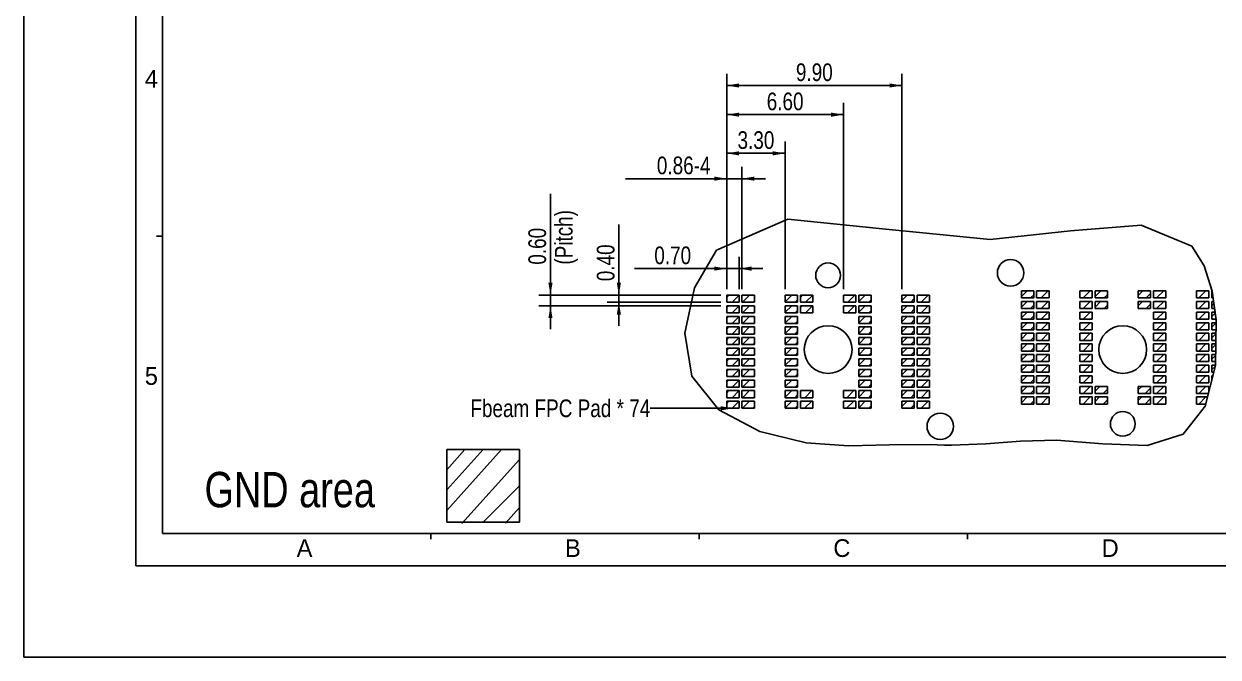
# Model space of a CAD drawing. Header units: millimetres. Extents: x 0 to 420, y 0 to 297.
# Drawn here: x 0 to 202.5, y 0 to 107.4 of the extents above; entities that cross this region are included whole.
import ezdxf

# ---------------------------------------------------------------- set-up
doc = ezdxf.new("R2010")
doc.units = ezdxf.units.MM
doc.header["$LTSCALE"] = 23.1
doc.layers.get('0').update_dxf_attribs({"linetype": 'CONTINUOUS'})
doc.layers.add('ASSEM_MEM', color=7, linetype='CONTINUOUS')
doc.layers.add('DETAIL', color=7, linetype='CONTINUOUS')
doc.styles.get("Standard").update_dxf_attribs({"font": 'txt', "width": 0.8})
doc.styles.add('TEXTSTYLE_2', font='txt')
doc.dimstyles.new('DIMSTYLE_2', dxfattribs={"dimtxt": 3, "dimasz": 2.1, "dimexe": 2, "dimexo": 1, "dimgap": 0.75, "dimtad": 1, "dimlfac": 0.333333, "dimzin": 0, "dimdsep": 46, "dimtxsty": 'STANDARD', "dimblk": '_FILLED', "dimblk1": '_FILLED', "dimblk2": '_FILLED', "dimcen": 0.09, "dimazin": 0, "dimtp": 0.01, "dimtm": 0.01, "dimtfac": 1, "dimtofl": 0, "dimtmove": 0, "dimatfit": 3, "dimldrblk": '_FILLED', "dimfxl": 1, "dimtolj": 1, "dimtzin": 0, "dimarcsym": 0})
doc.dimstyles.get("Standard").update_dxf_attribs({"dimtxt": 3, "dimasz": 2.1, "dimexe": 2, "dimexo": 1, "dimtad": 1, "dimzin": 0, "dimdsep": 46, "dimtxsty": 'STANDARD', "dimblk": '_FILLED', "dimblk1": '_FILLED', "dimblk2": '_FILLED', "dimcen": 0.09, "dimazin": 0, "dimtol": 1, "dimtp": 0.01, "dimtm": 0.01, "dimtfac": 1, "dimtofl": 0, "dimtmove": 0, "dimatfit": 3, "dimldrblk": '_FILLED', "dimfxl": 1, "dimtolj": 1, "dimtzin": 0, "dimarcsym": 0})

# ---------------------------------------------------------------- blocks, each defined once
blk = doc.blocks.new('_FILLED')
at = {"color": 0, "linetype": 'BYBLOCK'}
blk.add_solid([(0, 0), (-1, 0.167), (-1, -0.167)], dxfattribs=at)
blk = doc.blocks.new('*D6')
at = {"color": 2, "linetype": 'CONTINUOUS'}
for p, q in [((119.18, 62.42), (119.18, 67.92)), ((121.28, 62.42), (121.28, 67.92)), ((119.18, 65.92), (103.54, 65.92)), ((103.54, 65.92), (120.23, 65.92)), ((125.28, 65.92), (120.23, 65.92)), ((121.28, 65.92), (125.28, 65.92))]:
    blk.add_line(p, q, dxfattribs=at)
at = {"color": 2, "linetype": 'CONTINUOUS', "xscale": 2.1, "yscale": 2.1, "zscale": 2.1}
blk.add_blockref('_FILLED', (119.18, 65.92), dxfattribs=at)
at = {"color": 2, "linetype": 'CONTINUOUS', "xscale": 2.1, "yscale": 2.1, "zscale": 2.1, "rotation": 180}
blk.add_blockref('_FILLED', (121.28, 65.92), dxfattribs=at)
at = {"color": 2, "linetype": 'CONTINUOUS', "insert": (113.14, 69.67), "char_height": 3, "width": 9.6, "attachment_point": 3, "line_spacing_factor": 0.9}
blk.add_mtext('0.70', dxfattribs=at)
blk = doc.blocks.new('*D7')
at = {"color": 2, "linetype": 'CONTINUOUS'}
for p, q in [((100.89, 61.42), (100.89, 73.38)), ((100.89, 73.38), (100.89, 60.82)), ((118.18, 61.42), (98.89, 61.42)), ((100.89, 56.22), (100.89, 60.82)), ((118.18, 60.22), (98.89, 60.22)), ((100.89, 60.22), (100.89, 56.22))]:
    blk.add_line(p, q, dxfattribs=at)
at = {"color": 2, "linetype": 'CONTINUOUS', "xscale": 2.1, "yscale": 2.1, "zscale": 2.1}
for p, rotation in [((100.89, 61.42), 270), ((100.89, 60.22), 90)]:
    blk.add_blockref('_FILLED', p, dxfattribs=dict(at, rotation=rotation))
at = {"color": 2, "linetype": 'CONTINUOUS', "insert": (97.14, 63.78), "char_height": 3, "width": 9.6, "attachment_point": 1, "rotation": 90, "line_spacing_factor": 0.9}
blk.add_mtext('0.40', dxfattribs=at)
blk = doc.blocks.new('*D8')
at = {"color": 2, "linetype": 'CONTINUOUS'}
for p, q in [((89.29, 61.42), (89.29, 78.59)), ((89.29, 78.59), (89.29, 60.52)), ((118.18, 61.42), (87.29, 61.42)), ((118.18, 59.62), (87.29, 59.62)), ((89.29, 55.62), (89.29, 60.52)), ((89.29, 59.62), (89.29, 55.62))]:
    blk.add_line(p, q, dxfattribs=at)
at = {"color": 2, "linetype": 'CONTINUOUS', "xscale": 2.1, "yscale": 2.1, "zscale": 2.1}
for p, rotation in [((89.29, 61.42), 270), ((89.29, 59.62), 90)]:
    blk.add_blockref('_FILLED', p, dxfattribs=dict(at, rotation=rotation))
at = {"color": 2, "linetype": 'CONTINUOUS', "insert": (85.54, 66.59), "char_height": 3, "width": 16.8, "attachment_point": 1, "rotation": 90, "line_spacing_factor": 0.9}
blk.add_mtext('0.60 \\P(Pitch)', dxfattribs=at)
blk = doc.blocks.new('*D9')
at = {"color": 2, "linetype": 'CONTINUOUS'}
for p, q in [((119.18, 62.42), (119.18, 83.18)), ((121.76, 62.42), (121.76, 83.18)), ((119.18, 81.18), (102.03, 81.18)), ((102.03, 81.18), (120.47, 81.18)), ((125.76, 81.18), (120.47, 81.18)), ((121.76, 81.18), (125.76, 81.18))]:
    blk.add_line(p, q, dxfattribs=at)
at = {"color": 2, "linetype": 'CONTINUOUS', "xscale": 2.1, "yscale": 2.1, "zscale": 2.1}
blk.add_blockref('_FILLED', (119.18, 81.18), dxfattribs=at)
at = {"color": 2, "linetype": 'CONTINUOUS', "xscale": 2.1, "yscale": 2.1, "zscale": 2.1, "rotation": 180}
blk.add_blockref('_FILLED', (121.76, 81.18), dxfattribs=at)
at = {"color": 2, "linetype": 'CONTINUOUS', "insert": (116.43, 84.93), "char_height": 3, "width": 14.4, "attachment_point": 3, "line_spacing_factor": 0.9}
blk.add_mtext('0.86-4', dxfattribs=at)
blk = doc.blocks.new('*D10')
at = {"color": 2, "linetype": 'CONTINUOUS'}
for p, q in [((119.18, 62.42), (119.18, 87.48)), ((129.08, 62.42), (129.08, 87.48)), ((119.18, 85.48), (124.13, 85.48)), ((129.08, 85.48), (124.13, 85.48))]:
    blk.add_line(p, q, dxfattribs=at)
at = {"color": 2, "linetype": 'CONTINUOUS', "xscale": 2.1, "yscale": 2.1, "zscale": 2.1, "rotation": 180}
blk.add_blockref('_FILLED', (119.18, 85.48), dxfattribs=at)
at = {"color": 2, "linetype": 'CONTINUOUS', "xscale": 2.1, "yscale": 2.1, "zscale": 2.1}
blk.add_blockref('_FILLED', (129.08, 85.48), dxfattribs=at)
at = {"color": 2, "linetype": 'CONTINUOUS', "insert": (124.13, 89.23), "char_height": 3, "width": 9.6, "attachment_point": 2, "line_spacing_factor": 0.9}
blk.add_mtext('3.30', dxfattribs=at)
blk = doc.blocks.new('*D11')
at = {"color": 2, "linetype": 'CONTINUOUS'}
for p, q in [((119.18, 62.42), (119.18, 94.04)), ((138.98, 62.42), (138.98, 94.04)), ((119.18, 92.04), (129.08, 92.04)), ((138.98, 92.04), (129.08, 92.04))]:
    blk.add_line(p, q, dxfattribs=at)
at = {"color": 2, "linetype": 'CONTINUOUS', "xscale": 2.1, "yscale": 2.1, "zscale": 2.1, "rotation": 180}
blk.add_blockref('_FILLED', (119.18, 92.04), dxfattribs=at)
at = {"color": 2, "linetype": 'CONTINUOUS', "xscale": 2.1, "yscale": 2.1, "zscale": 2.1}
blk.add_blockref('_FILLED', (138.98, 92.04), dxfattribs=at)
at = {"color": 2, "linetype": 'CONTINUOUS', "insert": (129.08, 95.79), "char_height": 3, "width": 9.6, "attachment_point": 2, "line_spacing_factor": 0.9}
blk.add_mtext('6.60', dxfattribs=at)
blk = doc.blocks.new('*D12')
at = {"color": 2, "linetype": 'CONTINUOUS'}
for p, q in [((119.18, 62.42), (119.18, 98.99)), ((148.88, 62.42), (148.88, 98.99)), ((119.18, 96.99), (134.03, 96.99)), ((148.88, 96.99), (134.03, 96.99))]:
    blk.add_line(p, q, dxfattribs=at)
at = {"color": 2, "linetype": 'CONTINUOUS', "xscale": 2.1, "yscale": 2.1, "zscale": 2.1, "rotation": 180}
blk.add_blockref('_FILLED', (119.18, 96.99), dxfattribs=at)
at = {"color": 2, "linetype": 'CONTINUOUS', "xscale": 2.1, "yscale": 2.1, "zscale": 2.1}
blk.add_blockref('_FILLED', (148.88, 96.99), dxfattribs=at)
at = {"color": 2, "linetype": 'CONTINUOUS', "insert": (134.03, 100.74), "char_height": 3, "width": 9.6, "attachment_point": 2, "line_spacing_factor": 0.9}
blk.add_mtext('9.90', dxfattribs=at)

msp = doc.modelspace()

# ---------------------------------------------------------------- linework, layer by layer
at = {"color": 7, "linetype": 'CONTINUOUS'}
for p, q in [((0, 0), (0, 297)), ((117.429, 69.072), (129.536, 74.319)), ((129.536, 74.319), (145.617, 72.647)), ((177.452, 72.325), (189.446, 73.315)), ((189.446, 73.315), (198.059, 69.738)), ((145.617, 72.647), (163.864, 70.869)), ((163.864, 70.869), (177.452, 72.325)), ((113.725, 62.686), (117.429, 69.072)), ((198.059, 69.738), (200.12, 66.373)), ((200.12, 66.373), (201.475, 62.084)), ((112.07, 54.977), (113.725, 62.686)), ((201.475, 62.084), (202.183, 57.231)), ((202.183, 57.231), (202.065, 49.508)), ((113.238, 47.651), (112.07, 54.977)), ((202.065, 49.508), (200.293, 42.601)), ((117.825, 41.961), (113.238, 47.651)), ((200.293, 42.601), (196.595, 37.805)), ((124.782, 38.265), (117.825, 41.961)), ((132.664, 36.342), (124.782, 38.265)), ((168.978, 36.652), (163.119, 36.166)), ((175.107, 36.807), (168.978, 36.652)), ((182.954, 36.172), (175.107, 36.807)), ((196.595, 37.805), (190.477, 35.926)), ((139.828, 35.86), (132.664, 36.342)), ((146.761, 36.012), (139.828, 35.86)), ((153.686, 36.075), (146.761, 36.012)), ((154.884, 36.029), (153.686, 36.075)), ((156.083, 35.978), (154.884, 36.029)), ((157.278, 35.942), (156.083, 35.978)), ((163.119, 36.166), (157.278, 35.942)), ((190.477, 35.926), (182.954, 36.172)), ((0, 0), (420, 0))]:
    msp.add_line(p, q, dxfattribs=at)
at = {"color": 4, "linetype": 'CONTINUOUS'}
for p, q in [((19, 15.5), (19, 281.5)), ((23.5, 276), (23.5, 21)), ((23.5, 71.4), (22.5, 71.4)), ((396, 21), (23.5, 21)), ((69, 21), (69, 20)), ((114.5, 21), (114.5, 20)), ((160, 21), (160, 20)), ((401, 15.5), (19, 15.5))]:
    msp.add_line(p, q, dxfattribs=at)
at = {"layer": 'ASSEM_MEM', "color": 4, "linetype": 'CONTINUOUS'}
for p, q in [((119.181, 60.219), (119.181, 61.419)), ((119.181, 61.419), (121.281, 61.419)), ((121.281, 61.419), (121.281, 60.219)), ((121.761, 60.219), (121.761, 61.419)), ((121.761, 61.419), (123.861, 61.419)), ((123.861, 61.419), (123.861, 60.219)), ((129.081, 60.219), (129.081, 61.419)), ((129.081, 61.419), (131.181, 61.419)), ((131.181, 61.419), (131.181, 60.219)), ((131.661, 60.219), (131.661, 61.419)), ((131.661, 61.419), (133.761, 61.419)), ((133.761, 61.419), (133.761, 60.219)), ((138.981, 61.419), (138.981, 60.219)), ((141.081, 61.419), (138.981, 61.419)), ((141.081, 60.219), (141.081, 61.419)), ((141.561, 61.419), (141.561, 60.219)), ((143.661, 61.419), (141.561, 61.419)), ((143.661, 60.219), (143.661, 61.419)), ((148.881, 61.419), (148.881, 60.219)), ((150.981, 61.419), (148.881, 61.419)), ((150.981, 60.219), (150.981, 61.419)), ((151.461, 61.419), (151.461, 60.219)), ((153.561, 61.419), (151.461, 61.419)), ((153.561, 60.219), (153.561, 61.419)), ((171.246, 62.139), (169.146, 62.139)), ((169.146, 62.139), (169.146, 60.939)), ((169.146, 60.939), (171.246, 60.939)), ((171.246, 60.939), (171.246, 62.139)), ((173.826, 62.139), (171.726, 62.139)), ((171.726, 62.139), (171.726, 60.939)), ((171.726, 60.939), (173.826, 60.939)), ((173.826, 60.939), (173.826, 62.139)), ((181.146, 62.139), (179.046, 62.139)), ((179.046, 62.139), (179.046, 60.939)), ((179.046, 60.939), (181.146, 60.939)), ((181.146, 60.939), (181.146, 62.139)), ((183.726, 62.139), (181.626, 62.139)), ((181.626, 62.139), (181.626, 60.939)), ((181.626, 60.939), (183.726, 60.939)), ((183.726, 60.939), (183.726, 62.139)), ((188.946, 62.139), (191.046, 62.139)), ((188.946, 60.939), (188.946, 62.139)), ((191.046, 60.939), (188.946, 60.939)), ((191.046, 62.139), (191.046, 60.939)), ((191.526, 62.139), (193.626, 62.139)), ((191.526, 60.939), (191.526, 62.139)), ((193.626, 60.939), (191.526, 60.939)), ((193.626, 62.139), (193.626, 60.939)), ((198.846, 62.139), (200.946, 62.139)), ((198.846, 60.939), (198.846, 62.139)), ((200.946, 60.939), (198.846, 60.939)), ((200.946, 62.139), (200.946, 60.939)), ((201.426, 62.139), (201.458, 62.139)), ((201.426, 60.939), (201.426, 62.139)), ((201.642, 60.939), (201.426, 60.939)), ((121.281, 60.219), (119.181, 60.219)), ((119.181, 58.419), (119.181, 59.619)), ((119.181, 59.619), (121.281, 59.619)), ((121.281, 59.619), (121.281, 58.419)), ((123.861, 60.219), (121.761, 60.219)), ((121.761, 58.419), (121.761, 59.619)), ((121.761, 59.619), (123.861, 59.619)), ((123.861, 59.619), (123.861, 58.419)), ((131.181, 60.219), (129.081, 60.219)), ((129.081, 58.419), (129.081, 59.619)), ((129.081, 59.619), (131.181, 59.619)), ((131.181, 59.619), (131.181, 58.419)), ((133.761, 60.219), (131.661, 60.219)), ((131.661, 58.419), (131.661, 59.619)), ((131.661, 59.619), (133.761, 59.619)), ((133.761, 59.619), (133.761, 58.419)), ((138.981, 60.219), (141.081, 60.219)), ((138.981, 59.619), (138.981, 58.419)), ((141.081, 59.619), (138.981, 59.619)), ((141.081, 58.419), (141.081, 59.619)), ((141.561, 60.219), (143.661, 60.219)), ((141.561, 59.619), (141.561, 58.419)), ((143.661, 59.619), (141.561, 59.619)), ((143.661, 58.419), (143.661, 59.619)), ((148.881, 60.219), (150.981, 60.219)), ((148.881, 59.619), (148.881, 58.419)), ((150.981, 59.619), (148.881, 59.619)), ((150.981, 58.419), (150.981, 59.619)), ((151.461, 60.219), (153.561, 60.219)), ((151.461, 59.619), (151.461, 58.419)), ((153.561, 59.619), (151.461, 59.619)), ((153.561, 58.419), (153.561, 59.619)), ((171.246, 60.339), (169.146, 60.339)), ((169.146, 60.339), (169.146, 59.139)), ((169.146, 59.139), (171.246, 59.139)), ((171.246, 59.139), (171.246, 60.339)), ((173.826, 60.339), (171.726, 60.339)), ((171.726, 60.339), (171.726, 59.139)), ((171.726, 59.139), (173.826, 59.139)), ((173.826, 59.139), (173.826, 60.339)), ((181.146, 60.339), (179.046, 60.339)), ((179.046, 60.339), (179.046, 59.139)), ((179.046, 59.139), (181.146, 59.139)), ((181.146, 59.139), (181.146, 60.339)), ((183.726, 60.339), (181.626, 60.339)), ((181.626, 60.339), (181.626, 59.139)), ((181.626, 59.139), (183.726, 59.139)), ((183.726, 59.139), (183.726, 60.339)), ((188.946, 60.339), (191.046, 60.339)), ((188.946, 59.139), (188.946, 60.339)), ((191.046, 59.139), (188.946, 59.139)), ((191.046, 60.339), (191.046, 59.139)), ((191.526, 60.339), (193.626, 60.339)), ((191.526, 59.139), (191.526, 60.339)), ((193.626, 59.139), (191.526, 59.139)), ((193.626, 60.339), (193.626, 59.139)), ((198.846, 60.339), (200.946, 60.339)), ((198.846, 59.139), (198.846, 60.339)), ((200.946, 59.139), (198.846, 59.139)), ((200.946, 60.339), (200.946, 59.139)), ((201.426, 60.339), (201.73, 60.339)), ((201.426, 59.139), (201.426, 60.339)), ((201.905, 59.139), (201.426, 59.139)), ((121.281, 58.419), (119.181, 58.419)), ((119.181, 56.619), (119.181, 57.819)), ((119.181, 57.819), (121.281, 57.819)), ((121.281, 57.819), (121.281, 56.619)), ((123.861, 58.419), (121.761, 58.419)), ((121.761, 56.619), (121.761, 57.819)), ((121.761, 57.819), (123.861, 57.819)), ((123.861, 57.819), (123.861, 56.619)), ((131.181, 58.419), (129.081, 58.419)), ((129.081, 56.619), (129.081, 57.819)), ((129.081, 57.819), (131.181, 57.819)), ((131.181, 57.819), (131.181, 56.619)), ((133.761, 58.419), (131.661, 58.419)), ((138.981, 58.419), (141.081, 58.419)), ((141.561, 58.419), (143.661, 58.419)), ((141.561, 57.819), (141.561, 56.619)), ((143.661, 57.819), (141.561, 57.819)), ((143.661, 56.619), (143.661, 57.819)), ((148.881, 58.419), (150.981, 58.419)), ((148.881, 57.819), (148.881, 56.619)), ((150.981, 57.819), (148.881, 57.819)), ((150.981, 56.619), (150.981, 57.819)), ((151.461, 58.419), (153.561, 58.419)), ((151.461, 57.819), (151.461, 56.619)), ((153.561, 57.819), (151.461, 57.819)), ((153.561, 56.619), (153.561, 57.819)), ((171.246, 58.539), (169.146, 58.539)), ((169.146, 58.539), (169.146, 57.339)), ((169.146, 57.339), (171.246, 57.339)), ((171.246, 56.739), (169.146, 56.739)), ((169.146, 56.739), (169.146, 55.539)), ((171.246, 57.339), (171.246, 58.539)), ((171.246, 55.539), (171.246, 56.739)), ((173.826, 58.539), (171.726, 58.539)), ((171.726, 58.539), (171.726, 57.339)), ((171.726, 57.339), (173.826, 57.339)), ((173.826, 56.739), (171.726, 56.739)), ((171.726, 56.739), (171.726, 55.539)), ((173.826, 57.339), (173.826, 58.539)), ((173.826, 55.539), (173.826, 56.739)), ((181.146, 58.539), (179.046, 58.539)), ((179.046, 58.539), (179.046, 57.339)), ((179.046, 57.339), (181.146, 57.339)), ((181.146, 56.739), (179.046, 56.739)), ((179.046, 56.739), (179.046, 55.539)), ((181.146, 57.339), (181.146, 58.539)), ((181.146, 55.539), (181.146, 56.739)), ((191.526, 58.539), (193.626, 58.539)), ((191.526, 57.339), (191.526, 58.539)), ((193.626, 57.339), (191.526, 57.339)), ((191.526, 56.739), (193.626, 56.739)), ((191.526, 55.539), (191.526, 56.739)), ((193.626, 58.539), (193.626, 57.339)), ((193.626, 56.739), (193.626, 55.539)), ((198.846, 58.539), (200.946, 58.539)), ((198.846, 57.339), (198.846, 58.539)), ((200.946, 57.339), (198.846, 57.339)), ((198.846, 56.739), (200.946, 56.739)), ((198.846, 55.539), (198.846, 56.739)), ((200.946, 58.539), (200.946, 57.339)), ((200.946, 56.739), (200.946, 55.539)), ((201.426, 58.539), (201.992, 58.539)), ((201.426, 57.339), (201.426, 58.539)), ((202.167, 57.339), (201.426, 57.339)), ((201.426, 56.739), (202.176, 56.739)), ((201.426, 55.539), (201.426, 56.739)), ((121.281, 56.619), (119.181, 56.619)), ((119.181, 54.819), (119.181, 56.019)), ((119.181, 56.019), (121.281, 56.019)), ((121.281, 54.819), (119.181, 54.819)), ((121.281, 56.019), (121.281, 54.819)), ((123.861, 56.619), (121.761, 56.619)), ((121.761, 54.819), (121.761, 56.019)), ((121.761, 56.019), (123.861, 56.019)), ((123.861, 54.819), (121.761, 54.819)), ((123.861, 56.019), (123.861, 54.819)), ((131.181, 56.619), (129.081, 56.619)), ((129.081, 54.819), (129.081, 56.019)), ((129.081, 56.019), (131.181, 56.019)), ((131.181, 54.819), (129.081, 54.819)), ((131.181, 56.019), (131.181, 54.819)), ((141.561, 56.619), (143.661, 56.619)), ((141.561, 56.019), (141.561, 54.819)), ((143.661, 56.019), (141.561, 56.019)), ((141.561, 54.819), (143.661, 54.819)), ((143.661, 54.819), (143.661, 56.019)), ((148.881, 56.619), (150.981, 56.619)), ((148.881, 56.019), (148.881, 54.819)), ((150.981, 56.019), (148.881, 56.019)), ((148.881, 54.819), (150.981, 54.819)), ((150.981, 54.819), (150.981, 56.019)), ((151.461, 56.619), (153.561, 56.619)), ((151.461, 56.019), (151.461, 54.819)), ((153.561, 56.019), (151.461, 56.019)), ((151.461, 54.819), (153.561, 54.819)), ((153.561, 54.819), (153.561, 56.019)), ((169.146, 55.539), (171.246, 55.539)), ((171.246, 54.939), (169.146, 54.939)), ((169.146, 54.939), (169.146, 53.739)), ((171.246, 53.739), (171.246, 54.939)), ((171.726, 55.539), (173.826, 55.539)), ((173.826, 54.939), (171.726, 54.939)), ((171.726, 54.939), (171.726, 53.739)), ((173.826, 53.739), (173.826, 54.939)), ((179.046, 55.539), (181.146, 55.539)), ((181.146, 54.939), (179.046, 54.939)), ((179.046, 54.939), (179.046, 53.739)), ((181.146, 53.739), (181.146, 54.939)), ((193.626, 55.539), (191.526, 55.539)), ((191.526, 54.939), (193.626, 54.939)), ((191.526, 53.739), (191.526, 54.939)), ((193.626, 54.939), (193.626, 53.739)), ((200.946, 55.539), (198.846, 55.539)), ((198.846, 54.939), (200.946, 54.939)), ((198.846, 53.739), (198.846, 54.939)), ((200.946, 54.939), (200.946, 53.739)), ((202.157, 55.539), (201.426, 55.539)), ((201.426, 54.939), (202.148, 54.939)), ((201.426, 53.739), (201.426, 54.939)), ((119.181, 53.019), (119.181, 54.219)), ((119.181, 54.219), (121.281, 54.219)), ((121.281, 53.019), (119.181, 53.019)), ((121.281, 54.219), (121.281, 53.019)), ((121.761, 53.019), (121.761, 54.219)), ((121.761, 54.219), (123.861, 54.219)), ((123.861, 53.019), (121.761, 53.019)), ((123.861, 54.219), (123.861, 53.019)), ((129.081, 53.019), (129.081, 54.219)), ((129.081, 54.219), (131.181, 54.219)), ((131.181, 53.019), (129.081, 53.019)), ((131.181, 54.219), (131.181, 53.019)), ((141.561, 54.219), (141.561, 53.019)), ((143.661, 54.219), (141.561, 54.219)), ((141.561, 53.019), (143.661, 53.019)), ((143.661, 53.019), (143.661, 54.219)), ((148.881, 54.219), (148.881, 53.019)), ((150.981, 54.219), (148.881, 54.219)), ((148.881, 53.019), (150.981, 53.019)), ((150.981, 53.019), (150.981, 54.219)), ((151.461, 54.219), (151.461, 53.019)), ((153.561, 54.219), (151.461, 54.219)), ((151.461, 53.019), (153.561, 53.019)), ((153.561, 53.019), (153.561, 54.219)), ((169.146, 53.739), (171.246, 53.739)), ((171.246, 53.139), (169.146, 53.139)), ((169.146, 53.139), (169.146, 51.939)), ((171.246, 51.939), (171.246, 53.139)), ((171.726, 53.739), (173.826, 53.739)), ((173.826, 53.139), (171.726, 53.139)), ((171.726, 53.139), (171.726, 51.939)), ((173.826, 51.939), (173.826, 53.139)), ((179.046, 53.739), (181.146, 53.739)), ((181.146, 53.139), (179.046, 53.139)), ((179.046, 53.139), (179.046, 51.939)), ((181.146, 51.939), (181.146, 53.139)), ((193.626, 53.739), (191.526, 53.739)), ((191.526, 53.139), (193.626, 53.139)), ((191.526, 51.939), (191.526, 53.139)), ((193.626, 53.139), (193.626, 51.939)), ((200.946, 53.739), (198.846, 53.739)), ((198.846, 53.139), (200.946, 53.139)), ((198.846, 51.939), (198.846, 53.139)), ((200.946, 53.139), (200.946, 51.939)), ((202.13, 53.739), (201.426, 53.739)), ((201.426, 53.139), (202.121, 53.139)), ((201.426, 51.939), (201.426, 53.139)), ((119.181, 51.219), (119.181, 52.419)), ((119.181, 52.419), (121.281, 52.419)), ((121.281, 51.219), (119.181, 51.219)), ((121.281, 52.419), (121.281, 51.219)), ((121.761, 51.219), (121.761, 52.419)), ((121.761, 52.419), (123.861, 52.419)), ((123.861, 51.219), (121.761, 51.219)), ((123.861, 52.419), (123.861, 51.219)), ((129.081, 51.219), (129.081, 52.419)), ((129.081, 52.419), (131.181, 52.419)), ((131.181, 51.219), (129.081, 51.219)), ((131.181, 52.419), (131.181, 51.219)), ((141.561, 52.419), (141.561, 51.219)), ((143.661, 52.419), (141.561, 52.419)), ((141.561, 51.219), (143.661, 51.219)), ((143.661, 51.219), (143.661, 52.419)), ((148.881, 52.419), (148.881, 51.219)), ((150.981, 52.419), (148.881, 52.419)), ((148.881, 51.219), (150.981, 51.219)), ((150.981, 51.219), (150.981, 52.419)), ((151.461, 52.419), (151.461, 51.219)), ((153.561, 52.419), (151.461, 52.419)), ((151.461, 51.219), (153.561, 51.219)), ((153.561, 51.219), (153.561, 52.419)), ((169.146, 51.939), (171.246, 51.939)), ((171.246, 51.339), (169.146, 51.339)), ((169.146, 51.339), (169.146, 50.139)), ((171.246, 50.139), (171.246, 51.339)), ((171.726, 51.939), (173.826, 51.939)), ((173.826, 51.339), (171.726, 51.339)), ((171.726, 51.339), (171.726, 50.139)), ((173.826, 50.139), (173.826, 51.339)), ((179.046, 51.939), (181.146, 51.939)), ((181.146, 51.339), (179.046, 51.339)), ((179.046, 51.339), (179.046, 50.139)), ((181.146, 50.139), (181.146, 51.339)), ((193.626, 51.939), (191.526, 51.939)), ((191.526, 51.339), (193.626, 51.339)), ((191.526, 50.139), (191.526, 51.339)), ((193.626, 51.339), (193.626, 50.139)), ((200.946, 51.939), (198.846, 51.939)), ((198.846, 51.339), (200.946, 51.339)), ((198.846, 50.139), (198.846, 51.339)), ((200.946, 51.339), (200.946, 50.139)), ((202.103, 51.939), (201.426, 51.939)), ((201.426, 51.339), (202.093, 51.339)), ((201.426, 50.139), (201.426, 51.339)), ((119.181, 49.419), (119.181, 50.619)), ((119.181, 50.619), (121.281, 50.619)), ((121.281, 49.419), (119.181, 49.419)), ((119.181, 47.619), (119.181, 48.819)), ((119.181, 48.819), (121.281, 48.819)), ((121.281, 50.619), (121.281, 49.419)), ((121.281, 48.819), (121.281, 47.619)), ((121.761, 49.419), (121.761, 50.619)), ((121.761, 50.619), (123.861, 50.619)), ((123.861, 49.419), (121.761, 49.419)), ((121.761, 47.619), (121.761, 48.819)), ((121.761, 48.819), (123.861, 48.819)), ((123.861, 50.619), (123.861, 49.419)), ((123.861, 48.819), (123.861, 47.619)), ((129.081, 49.419), (129.081, 50.619)), ((129.081, 50.619), (131.181, 50.619)), ((131.181, 49.419), (129.081, 49.419)), ((129.081, 47.619), (129.081, 48.819)), ((129.081, 48.819), (131.181, 48.819)), ((131.181, 50.619), (131.181, 49.419)), ((131.181, 48.819), (131.181, 47.619)), ((141.561, 50.619), (141.561, 49.419)), ((143.661, 50.619), (141.561, 50.619)), ((141.561, 49.419), (143.661, 49.419)), ((141.561, 48.819), (141.561, 47.619)), ((143.661, 48.819), (141.561, 48.819)), ((143.661, 49.419), (143.661, 50.619)), ((143.661, 47.619), (143.661, 48.819)), ((148.881, 50.619), (148.881, 49.419)), ((150.981, 50.619), (148.881, 50.619)), ((148.881, 49.419), (150.981, 49.419)), ((148.881, 48.819), (148.881, 47.619)), ((150.981, 48.819), (148.881, 48.819)), ((150.981, 49.419), (150.981, 50.619)), ((150.981, 47.619), (150.981, 48.819)), ((151.461, 50.619), (151.461, 49.419)), ((153.561, 50.619), (151.461, 50.619)), ((151.461, 49.419), (153.561, 49.419)), ((153.561, 48.819), (151.461, 48.819)), ((151.461, 48.819), (151.461, 47.619)), ((153.561, 49.419), (153.561, 50.619)), ((153.561, 47.619), (153.561, 48.819)), ((169.146, 50.139), (171.246, 50.139)), ((171.246, 49.539), (169.146, 49.539)), ((169.146, 49.539), (169.146, 48.339)), ((171.246, 48.339), (171.246, 49.539)), ((171.726, 50.139), (173.826, 50.139)), ((173.826, 49.539), (171.726, 49.539)), ((171.726, 49.539), (171.726, 48.339)), ((173.826, 48.339), (173.826, 49.539)), ((179.046, 50.139), (181.146, 50.139)), ((181.146, 49.539), (179.046, 49.539)), ((179.046, 49.539), (179.046, 48.339)), ((181.146, 48.339), (181.146, 49.539)), ((193.626, 50.139), (191.526, 50.139)), ((191.526, 49.539), (193.626, 49.539)), ((191.526, 48.339), (191.526, 49.539)), ((193.626, 49.539), (193.626, 48.339)), ((200.946, 50.139), (198.846, 50.139)), ((198.846, 49.539), (200.946, 49.539)), ((198.846, 48.339), (198.846, 49.539)), ((200.946, 49.539), (200.946, 48.339)), ((202.075, 50.139), (201.426, 50.139)), ((201.426, 49.539), (202.065, 49.539)), ((201.426, 48.339), (201.426, 49.539)), ((121.281, 47.619), (119.181, 47.619)), ((119.181, 45.819), (119.181, 47.019)), ((119.181, 47.019), (121.281, 47.019)), ((121.281, 47.019), (121.281, 45.819)), ((123.861, 47.619), (121.761, 47.619)), ((121.761, 45.819), (121.761, 47.019)), ((121.761, 47.019), (123.861, 47.019)), ((123.861, 47.019), (123.861, 45.819)), ((131.181, 47.619), (129.081, 47.619)), ((129.081, 45.819), (129.081, 47.019)), ((129.081, 47.019), (131.181, 47.019)), ((131.181, 47.019), (131.181, 45.819)), ((141.561, 47.619), (143.661, 47.619)), ((141.561, 47.019), (141.561, 45.819)), ((143.661, 47.019), (141.561, 47.019)), ((143.661, 45.819), (143.661, 47.019)), ((148.881, 47.619), (150.981, 47.619)), ((148.881, 47.019), (148.881, 45.819)), ((150.981, 47.019), (148.881, 47.019)), ((150.981, 45.819), (150.981, 47.019)), ((151.461, 47.619), (153.561, 47.619)), ((153.561, 47.019), (151.461, 47.019)), ((151.461, 47.019), (151.461, 45.819)), ((153.561, 45.819), (153.561, 47.019)), ((169.146, 48.339), (171.246, 48.339)), ((171.246, 47.739), (169.146, 47.739)), ((169.146, 47.739), (169.146, 46.539)), ((171.246, 46.539), (171.246, 47.739)), ((171.726, 48.339), (173.826, 48.339)), ((173.826, 47.739), (171.726, 47.739)), ((171.726, 47.739), (171.726, 46.539)), ((173.826, 46.539), (173.826, 47.739)), ((179.046, 48.339), (181.146, 48.339)), ((181.146, 47.739), (179.046, 47.739)), ((179.046, 47.739), (179.046, 46.539)), ((181.146, 46.539), (181.146, 47.739)), ((193.626, 48.339), (191.526, 48.339)), ((191.526, 47.739), (193.626, 47.739)), ((191.526, 46.539), (191.526, 47.739)), ((193.626, 47.739), (193.626, 46.539)), ((200.946, 48.339), (198.846, 48.339)), ((198.846, 47.739), (200.946, 47.739)), ((198.846, 46.539), (198.846, 47.739)), ((200.946, 47.739), (200.946, 46.539)), ((201.765, 48.339), (201.426, 48.339)), ((201.426, 47.739), (201.611, 47.739)), ((201.426, 47.016), (201.426, 47.739)), ((121.281, 45.819), (119.181, 45.819)), ((119.181, 44.019), (119.181, 45.219)), ((119.181, 45.219), (121.281, 45.219)), ((121.281, 45.219), (121.281, 44.019)), ((123.861, 45.819), (121.761, 45.819)), ((121.761, 44.019), (121.761, 45.219)), ((121.761, 45.219), (123.861, 45.219)), ((123.861, 45.219), (123.861, 44.019)), ((131.181, 45.819), (129.081, 45.819)), ((129.081, 44.019), (129.081, 45.219)), ((129.081, 45.219), (131.181, 45.219)), ((131.181, 45.219), (131.181, 44.019)), ((131.661, 44.019), (131.661, 45.219)), ((131.661, 45.219), (133.761, 45.219)), ((133.761, 45.219), (133.761, 44.019)), ((138.981, 45.219), (138.981, 44.019)), ((141.081, 45.219), (138.981, 45.219)), ((141.081, 44.019), (141.081, 45.219)), ((141.561, 45.819), (143.661, 45.819)), ((141.561, 45.219), (141.561, 44.019)), ((143.661, 45.219), (141.561, 45.219)), ((143.661, 44.019), (143.661, 45.219)), ((148.881, 45.819), (150.981, 45.819)), ((150.981, 45.219), (148.881, 45.219)), ((148.881, 45.219), (148.881, 44.019)), ((150.981, 44.019), (150.981, 45.219)), ((151.461, 45.819), (153.561, 45.819)), ((153.561, 45.219), (151.461, 45.219)), ((151.461, 45.219), (151.461, 44.019)), ((153.561, 44.019), (153.561, 45.219)), ((169.146, 46.539), (171.246, 46.539)), ((171.246, 45.939), (169.146, 45.939)), ((169.146, 45.939), (169.146, 44.739)), ((169.146, 44.739), (171.246, 44.739)), ((171.246, 44.739), (171.246, 45.939)), ((171.726, 46.539), (173.826, 46.539)), ((173.826, 45.939), (171.726, 45.939)), ((171.726, 45.939), (171.726, 44.739)), ((171.726, 44.739), (173.826, 44.739)), ((173.826, 44.739), (173.826, 45.939)), ((179.046, 46.539), (181.146, 46.539)), ((181.146, 45.939), (179.046, 45.939)), ((179.046, 45.939), (179.046, 44.739)), ((179.046, 44.739), (181.146, 44.739)), ((181.146, 44.739), (181.146, 45.939)), ((183.726, 45.939), (181.626, 45.939)), ((181.626, 45.939), (181.626, 44.739)), ((181.626, 44.739), (183.726, 44.739)), ((183.726, 44.739), (183.726, 45.939)), ((188.946, 45.939), (191.046, 45.939)), ((188.946, 44.739), (188.946, 45.939)), ((191.046, 44.739), (188.946, 44.739)), ((191.046, 45.939), (191.046, 44.739)), ((193.626, 46.539), (191.526, 46.539)), ((191.526, 45.939), (193.626, 45.939)), ((191.526, 44.739), (191.526, 45.939)), ((193.626, 44.739), (191.526, 44.739)), ((193.626, 45.939), (193.626, 44.739)), ((200.946, 46.539), (198.846, 46.539)), ((198.846, 45.939), (200.946, 45.939)), ((198.846, 44.739), (198.846, 45.939)), ((200.842, 44.739), (198.846, 44.739)), ((200.946, 45.939), (200.946, 45.146)), ((121.281, 44.019), (119.181, 44.019)), ((119.181, 42.219), (119.181, 43.419)), ((119.181, 43.419), (121.281, 43.419)), ((121.281, 43.419), (121.281, 42.219)), ((123.861, 44.019), (121.761, 44.019)), ((121.761, 42.219), (121.761, 43.419)), ((121.761, 43.419), (123.861, 43.419)), ((123.861, 43.419), (123.861, 42.219)), ((131.181, 44.019), (129.081, 44.019)), ((129.081, 42.219), (129.081, 43.419)), ((129.081, 43.419), (131.181, 43.419)), ((131.181, 43.419), (131.181, 42.219)), ((133.761, 44.019), (131.661, 44.019)), ((131.661, 42.219), (131.661, 43.419)), ((131.661, 43.419), (133.761, 43.419)), ((133.761, 43.419), (133.761, 42.219)), ((138.981, 44.019), (141.081, 44.019)), ((138.981, 43.419), (138.981, 42.219)), ((141.081, 43.419), (138.981, 43.419)), ((141.081, 42.219), (141.081, 43.419)), ((141.561, 44.019), (143.661, 44.019)), ((141.561, 43.419), (141.561, 42.219)), ((143.661, 43.419), (141.561, 43.419)), ((143.661, 42.219), (143.661, 43.419)), ((148.881, 44.019), (150.981, 44.019)), ((150.981, 43.419), (148.881, 43.419)), ((148.881, 43.419), (148.881, 42.219)), ((150.981, 42.219), (150.981, 43.419)), ((151.461, 44.019), (153.561, 44.019)), ((153.561, 43.419), (151.461, 43.419)), ((151.461, 43.419), (151.461, 42.219)), ((153.561, 42.219), (153.561, 43.419)), ((171.246, 44.139), (169.146, 44.139)), ((169.146, 44.139), (169.146, 42.939)), ((169.146, 42.939), (171.246, 42.939)), ((171.246, 42.939), (171.246, 44.139)), ((173.826, 44.139), (171.726, 44.139)), ((171.726, 44.139), (171.726, 42.939)), ((171.726, 42.939), (173.826, 42.939)), ((173.826, 42.939), (173.826, 44.139)), ((181.146, 44.139), (179.046, 44.139)), ((179.046, 44.139), (179.046, 42.939)), ((179.046, 42.939), (181.146, 42.939)), ((181.146, 42.939), (181.146, 44.139)), ((183.726, 44.139), (181.626, 44.139)), ((181.626, 44.139), (181.626, 42.939)), ((181.626, 42.939), (183.726, 42.939)), ((183.726, 42.939), (183.726, 44.139)), ((188.946, 44.139), (191.046, 44.139)), ((188.946, 42.939), (188.946, 44.139)), ((191.046, 42.939), (188.946, 42.939)), ((191.046, 44.139), (191.046, 42.939)), ((191.526, 44.139), (193.626, 44.139)), ((191.526, 42.939), (191.526, 44.139)), ((193.626, 42.939), (191.526, 42.939)), ((193.626, 44.139), (193.626, 42.939)), ((198.846, 44.139), (200.688, 44.139)), ((198.846, 42.939), (198.846, 44.139)), ((200.38, 42.939), (198.846, 42.939)), ((121.281, 42.219), (119.181, 42.219)), ((123.861, 42.219), (121.761, 42.219)), ((131.181, 42.219), (129.081, 42.219)), ((133.761, 42.219), (131.661, 42.219)), ((138.981, 42.219), (141.081, 42.219)), ((141.561, 42.219), (143.661, 42.219)), ((148.881, 42.219), (150.981, 42.219)), ((151.461, 42.219), (153.561, 42.219))]:
    msp.add_line(p, q, dxfattribs=at)
at = {"layer": 'ASSEM_MEM', "color": 2, "linetype": 'CONTINUOUS'}
for p, q in [((119.181, 61.101), (119.499, 61.419)), ((120.081, 60.219), (121.281, 61.419)), ((121.863, 60.219), (123.063, 61.419)), ((129.081, 60.31), (130.19, 61.419)), ((131.661, 61.101), (131.979, 61.419)), ((132.561, 60.219), (133.761, 61.419)), ((138.981, 61.293), (139.107, 61.419)), ((139.689, 60.219), (140.889, 61.419)), ((141.561, 60.316), (142.664, 61.419)), ((148.881, 60.509), (149.791, 61.419)), ((150.373, 60.219), (150.981, 60.827)), ((151.461, 61.307), (151.573, 61.419)), ((152.155, 60.219), (153.355, 61.419)), ((169.146, 61.173), (170.112, 62.139)), ((170.694, 60.939), (171.246, 61.491)), ((171.726, 61.971), (171.894, 62.139)), ((172.476, 60.939), (173.676, 62.139)), ((179.604, 60.939), (180.804, 62.139)), ((181.626, 61.173), (182.592, 62.139)), ((183.174, 60.939), (183.726, 61.491)), ((188.946, 61.365), (189.72, 62.139)), ((190.302, 60.939), (191.046, 61.683)), ((192.077, 60.939), (193.277, 62.139)), ((199.205, 60.939), (200.405, 62.139)), ((201.426, 61.378), (201.559, 61.511)), ((119.181, 59.301), (119.499, 59.619)), ((120.081, 58.419), (121.281, 59.619)), ((121.863, 58.419), (123.063, 59.619)), ((123.645, 60.219), (123.861, 60.435)), ((129.081, 58.51), (130.19, 59.619)), ((130.772, 60.219), (131.181, 60.628)), ((130.772, 58.419), (131.181, 58.828)), ((131.661, 59.319), (131.961, 59.619)), ((132.543, 58.419), (133.743, 59.619)), ((138.981, 59.512), (139.089, 59.619)), ((139.67, 58.419), (140.87, 59.619)), ((141.561, 58.516), (142.664, 59.619)), ((143.246, 60.219), (143.661, 60.634)), ((143.246, 58.419), (143.661, 58.834)), ((148.881, 58.709), (149.791, 59.619)), ((150.373, 58.419), (150.981, 59.027)), ((151.461, 59.507), (151.573, 59.619)), ((152.155, 58.419), (153.355, 59.619)), ((169.146, 59.373), (170.112, 60.339)), ((170.694, 59.139), (171.246, 59.691)), ((171.726, 60.171), (171.894, 60.339)), ((172.476, 59.139), (173.676, 60.339)), ((179.604, 59.139), (180.804, 60.339)), ((181.626, 59.391), (182.574, 60.339)), ((183.156, 59.139), (183.726, 59.709)), ((188.946, 59.583), (189.702, 60.339)), ((190.284, 59.139), (191.046, 59.901)), ((192.077, 59.139), (193.277, 60.339)), ((199.205, 59.139), (200.405, 60.339)), ((201.426, 59.578), (201.788, 59.94)), ((119.181, 57.501), (119.499, 57.819)), ((120.081, 56.619), (121.281, 57.819)), ((121.863, 56.619), (123.063, 57.819)), ((123.645, 58.419), (123.861, 58.635)), ((123.645, 56.619), (123.861, 56.835)), ((129.081, 56.71), (130.19, 57.819)), ((130.772, 56.619), (131.181, 57.028)), ((141.561, 56.716), (142.664, 57.819)), ((143.246, 56.619), (143.661, 57.034)), ((148.881, 56.909), (149.791, 57.819)), ((150.373, 56.619), (150.981, 57.227)), ((151.461, 57.707), (151.573, 57.819)), ((152.155, 56.619), (153.355, 57.819)), ((169.146, 57.573), (170.112, 58.539)), ((169.146, 55.773), (170.112, 56.739)), ((170.694, 57.339), (171.246, 57.891)), ((171.726, 58.371), (171.894, 58.539)), ((171.726, 56.571), (171.894, 56.739)), ((172.476, 57.339), (173.676, 58.539)), ((172.476, 55.539), (173.676, 56.739)), ((179.604, 57.339), (180.804, 58.539)), ((179.604, 55.539), (180.804, 56.739)), ((192.077, 57.339), (193.277, 58.539)), ((192.077, 55.539), (193.277, 56.739)), ((199.205, 57.339), (200.405, 58.539)), ((199.205, 55.539), (200.405, 56.739)), ((201.426, 57.778), (202.017, 58.37)), ((201.426, 55.978), (202.176, 56.728)), ((119.181, 55.701), (119.499, 56.019)), ((120.081, 54.819), (121.281, 56.019)), ((121.863, 54.819), (123.063, 56.019)), ((123.645, 54.819), (123.861, 55.035)), ((129.081, 54.91), (130.19, 56.019)), ((130.772, 54.819), (131.181, 55.228)), ((141.561, 54.916), (142.664, 56.019)), ((143.246, 54.819), (143.661, 55.234)), ((148.881, 55.109), (149.791, 56.019)), ((150.373, 54.819), (150.981, 55.427)), ((151.461, 55.907), (151.573, 56.019)), ((152.155, 54.819), (153.355, 56.019)), ((169.146, 53.973), (170.112, 54.939)), ((170.694, 55.539), (171.246, 56.091)), ((171.726, 54.771), (171.894, 54.939)), ((172.476, 53.739), (173.676, 54.939)), ((179.604, 53.739), (180.804, 54.939)), ((192.077, 53.739), (193.277, 54.939)), ((199.205, 53.739), (200.405, 54.939)), ((201.426, 54.178), (202.148, 54.9)), ((119.181, 53.901), (119.499, 54.219)), ((120.081, 53.019), (121.281, 54.219)), ((121.863, 53.019), (123.063, 54.219)), ((123.645, 53.019), (123.861, 53.235)), ((129.081, 53.11), (130.19, 54.219)), ((130.772, 53.019), (131.181, 53.428)), ((141.561, 53.116), (142.664, 54.219)), ((143.246, 53.019), (143.661, 53.434)), ((148.881, 53.309), (149.791, 54.219)), ((150.373, 53.019), (150.981, 53.627)), ((151.461, 54.107), (151.573, 54.219)), ((152.155, 53.019), (153.355, 54.219)), ((169.146, 52.173), (170.112, 53.139)), ((170.694, 53.739), (171.246, 54.291)), ((171.726, 52.971), (171.894, 53.139)), ((172.476, 51.939), (173.676, 53.139)), ((179.604, 51.939), (180.804, 53.139)), ((192.077, 51.939), (193.277, 53.139)), ((199.205, 51.939), (200.405, 53.139)), ((201.426, 52.378), (202.12, 53.072)), ((119.181, 52.101), (119.499, 52.419)), ((120.081, 51.219), (121.281, 52.419)), ((121.863, 51.219), (123.063, 52.419)), ((123.645, 51.219), (123.861, 51.435)), ((129.081, 51.31), (130.19, 52.419)), ((130.772, 51.219), (131.181, 51.628)), ((141.561, 51.316), (142.664, 52.419)), ((143.246, 51.219), (143.661, 51.634)), ((148.881, 51.509), (149.791, 52.419)), ((150.373, 51.219), (150.981, 51.827)), ((151.461, 52.307), (151.573, 52.419)), ((152.155, 51.219), (153.355, 52.419)), ((169.146, 50.373), (170.112, 51.339)), ((170.694, 51.939), (171.246, 52.491)), ((170.694, 50.139), (171.246, 50.691)), ((171.726, 51.171), (171.894, 51.339)), ((172.476, 50.139), (173.676, 51.339)), ((179.604, 50.139), (180.804, 51.339)), ((192.077, 50.139), (193.277, 51.339)), ((199.205, 50.139), (200.405, 51.339)), ((201.426, 50.578), (202.092, 51.244)), ((119.181, 50.301), (119.499, 50.619)), ((119.181, 48.501), (119.499, 48.819)), ((120.081, 49.419), (121.281, 50.619)), ((120.081, 47.619), (121.281, 48.819)), ((121.863, 49.419), (123.063, 50.619)), ((121.863, 47.619), (123.063, 48.819)), ((123.645, 49.419), (123.861, 49.635)), ((129.081, 49.51), (130.19, 50.619)), ((129.081, 47.71), (130.19, 48.819)), ((130.772, 49.419), (131.181, 49.828)), ((141.561, 49.516), (142.664, 50.619)), ((141.561, 47.716), (142.664, 48.819)), ((143.246, 49.419), (143.661, 49.834)), ((148.881, 49.709), (149.791, 50.619)), ((148.881, 47.909), (149.791, 48.819)), ((150.373, 49.419), (150.981, 50.027)), ((151.461, 50.507), (151.573, 50.619)), ((151.461, 48.707), (151.573, 48.819)), ((152.155, 49.419), (153.355, 50.619)), ((152.155, 47.619), (153.355, 48.819)), ((169.146, 48.573), (170.112, 49.539)), ((170.694, 48.339), (171.246, 48.891)), ((171.726, 49.371), (171.894, 49.539)), ((172.476, 48.339), (173.676, 49.539)), ((179.604, 48.339), (180.804, 49.539)), ((192.077, 48.339), (193.277, 49.539)), ((199.205, 48.339), (200.405, 49.539)), ((201.426, 48.778), (202.034, 49.387)), ((119.181, 46.701), (119.499, 47.019)), ((120.081, 45.819), (121.281, 47.019)), ((121.863, 45.819), (123.063, 47.019)), ((123.645, 47.619), (123.861, 47.835)), ((129.081, 45.91), (130.19, 47.019)), ((130.772, 47.619), (131.181, 48.028)), ((141.561, 45.916), (142.664, 47.019)), ((143.246, 47.619), (143.661, 48.034)), ((148.881, 46.109), (149.791, 47.019)), ((150.373, 47.619), (150.981, 48.227)), ((151.461, 46.907), (151.573, 47.019)), ((152.155, 45.819), (153.355, 47.019)), ((169.146, 46.773), (170.112, 47.739)), ((170.694, 46.539), (171.246, 47.091)), ((171.726, 47.571), (171.894, 47.739)), ((172.476, 46.539), (173.676, 47.739)), ((179.604, 46.539), (180.804, 47.739)), ((192.077, 46.539), (193.277, 47.739)), ((199.205, 46.539), (200.405, 47.739)), ((119.181, 44.901), (119.499, 45.219)), ((120.081, 44.019), (121.281, 45.219)), ((121.863, 44.019), (123.063, 45.219)), ((123.645, 45.819), (123.861, 46.035)), ((129.081, 44.11), (130.19, 45.219)), ((130.772, 45.819), (131.181, 46.228)), ((131.661, 45.064), (131.816, 45.219)), ((132.398, 44.019), (133.598, 45.219)), ((139.526, 44.019), (140.726, 45.219)), ((141.561, 44.116), (142.664, 45.219)), ((143.246, 45.819), (143.661, 46.234)), ((148.881, 44.309), (149.791, 45.219)), ((150.373, 45.819), (150.981, 46.427)), ((150.373, 44.019), (150.981, 44.627)), ((151.461, 45.107), (151.573, 45.219)), ((152.155, 44.019), (153.355, 45.219)), ((169.146, 44.973), (170.112, 45.939)), ((170.694, 44.739), (171.246, 45.291)), ((171.726, 45.771), (171.894, 45.939)), ((172.476, 44.739), (173.676, 45.939)), ((179.604, 44.739), (180.804, 45.939)), ((181.626, 45.135), (182.43, 45.939)), ((183.012, 44.739), (183.726, 45.454)), ((188.946, 45.328), (189.557, 45.939)), ((190.139, 44.739), (191.046, 45.646)), ((192.077, 44.739), (193.277, 45.939)), ((199.205, 44.739), (200.405, 45.939)), ((119.181, 43.101), (119.499, 43.419)), ((120.081, 42.219), (121.281, 43.419)), ((121.863, 42.219), (123.063, 43.419)), ((123.645, 44.019), (123.861, 44.235)), ((129.081, 42.31), (130.19, 43.419)), ((130.772, 44.019), (131.181, 44.428)), ((130.772, 42.219), (131.181, 42.628)), ((131.661, 43.282), (131.798, 43.419)), ((132.38, 42.219), (133.58, 43.419)), ((139.508, 42.219), (140.708, 43.419)), ((141.561, 42.316), (142.664, 43.419)), ((143.246, 44.019), (143.661, 44.434)), ((143.246, 42.219), (143.661, 42.634)), ((148.881, 42.509), (149.791, 43.419)), ((150.373, 42.219), (150.981, 42.827)), ((151.461, 43.307), (151.573, 43.419)), ((152.155, 42.219), (153.355, 43.419)), ((169.146, 43.173), (170.112, 44.139)), ((170.694, 42.939), (171.246, 43.491)), ((171.726, 43.971), (171.894, 44.139)), ((172.476, 42.939), (173.676, 44.139)), ((179.604, 42.939), (180.804, 44.139)), ((181.626, 43.354), (182.412, 44.139)), ((182.993, 42.939), (183.726, 43.672)), ((188.946, 43.546), (189.539, 44.139)), ((190.121, 42.939), (191.046, 43.864)), ((192.077, 42.939), (193.277, 44.139)), ((199.205, 42.939), (200.405, 44.139)), ((123.645, 42.219), (123.861, 42.435))]:
    msp.add_line(p, q, dxfattribs=at)
at = {"layer": 'ASSEM_MEM', "color": 7, "linetype": 'CONTINUOUS'}
for centre, radius in [((136.371, 64.779), 2.1), ((167.316, 65.199), 2.25), ((136.371, 52.179), 4.05), ((186.321, 52.179), 4.05), ((155.391, 39.159), 2.25), ((186.336, 39.579), 2.1)]:
    msp.add_circle(centre, radius, dxfattribs=at)
at = {"layer": 'DETAIL', "color": 7, "linetype": 'CONTINUOUS'}
for p, q in [((71.713, 35.213), (71.713, 22.878)), ((84.048, 35.213), (71.713, 35.213)), ((74.774, 35.213), (71.713, 31.806)), ((81.007, 35.213), (71.713, 24.869)), ((77.88, 35.213), (71.789, 28.433)), ((84.048, 22.878), (84.048, 35.213)), ((84.048, 33.539), (74.279, 22.666)), ((84.048, 29.045), (77.88, 22.878)), ((84.048, 25.389), (81.666, 22.738)), ((71.713, 22.878), (84.048, 22.878))]:
    msp.add_line(p, q, dxfattribs=at)

# ---------------------------------------------------------------- texts
at = {"color": 2, "linetype": 'CONTINUOUS', "char_height": 3, "width": 3, "attachment_point": 1, "line_spacing_factor": 0.9, "style": 'TEXTSTYLE_2'}
for s, insert in [('4', (20.5, 99.6)), ('5', (20.5, 49.2)), ('A', (46.25, 20)), ('B', (91.75, 20)), ('C', (137.25, 20)), ('D', (182.75, 20))]:
    msp.add_mtext(s, dxfattribs=dict(at, insert=insert))
at = {"layer": 'DETAIL', "color": 2, "linetype": 'CONTINUOUS', "line_spacing_factor": 0.9}
for s, insert, char_height, width, attachment_point in [('Fbeam FPC Pad * 74', (106.211, 43.719), 3, 43.2, 3), ('GND area', (30.629, 31.423), 6, 38.4, 1)]:
    msp.add_mtext(s, dxfattribs=dict(at, insert=insert, char_height=char_height, width=width, attachment_point=attachment_point))

# ---------------------------------------------------------------- dimensions: what is measured, and where the dimension line sits
at = {"color": 2, "linetype": 'CONTINUOUS'}
for base, p2, picture, middle in [((148.881, 96.988), (148.881, 61.419), '*D12', (134.031, 96.988)), ((138.981, 92.035), (138.981, 61.419), '*D11', (129.081, 92.035)), ((129.081, 85.481), (129.081, 61.419), '*D10', (124.131, 85.481)), ((121.281, 65.92), (121.281, 61.419), '*D6', (108.338, 65.92))]:
    dim = msp.add_linear_dim(base=base, p1=(119.181, 61.419), p2=p2, dimstyle='DIMSTYLE_2', dxfattribs=at)
    dim.commit()
    dim.dimension.update_dxf_attribs({"geometry": picture, "text_midpoint": middle, "dimtype": 160})
dim = msp.add_linear_dim(base=(89.285, 59.619), p1=(119.181, 61.419), p2=(119.181, 59.619), angle=270, text='<> \\P(Pitch)', dimstyle='DIMSTYLE_2', dxfattribs=at)
dim.commit()
dim.dimension.update_dxf_attribs({"geometry": '*D8', "text_midpoint": (89.285, 74.992), "dimtype": 160})
dim = msp.add_linear_dim(base=(121.761, 81.182), p1=(119.181, 61.419), p2=(121.761, 61.419), text='<>-4', dimstyle='DIMSTYLE_2', dxfattribs=at)
dim.commit()
dim.dimension.update_dxf_attribs({"geometry": '*D9', "text_midpoint": (109.229, 81.182), "dimtype": 160})
dim = msp.add_linear_dim(base=(100.891, 60.219), p1=(119.181, 61.419), p2=(119.181, 60.219), angle=270, dimstyle='DIMSTYLE_2', dxfattribs=at)
dim.commit()
dim.dimension.update_dxf_attribs({"geometry": '*D7', "text_midpoint": (100.891, 68.579), "dimtype": 160})

# ---------------------------------------------------------------- leaders
at = {"layer": 'DETAIL', "color": 2, "linetype": 'CONTINUOUS'}
msp.add_leader([(120.263, 42.219), (110.211, 42.219), (106.211, 42.219)], dimstyle='STANDARD', override={"dimtad": 0}, dxfattribs=at)

doc.saveas('drawing.dxf')
